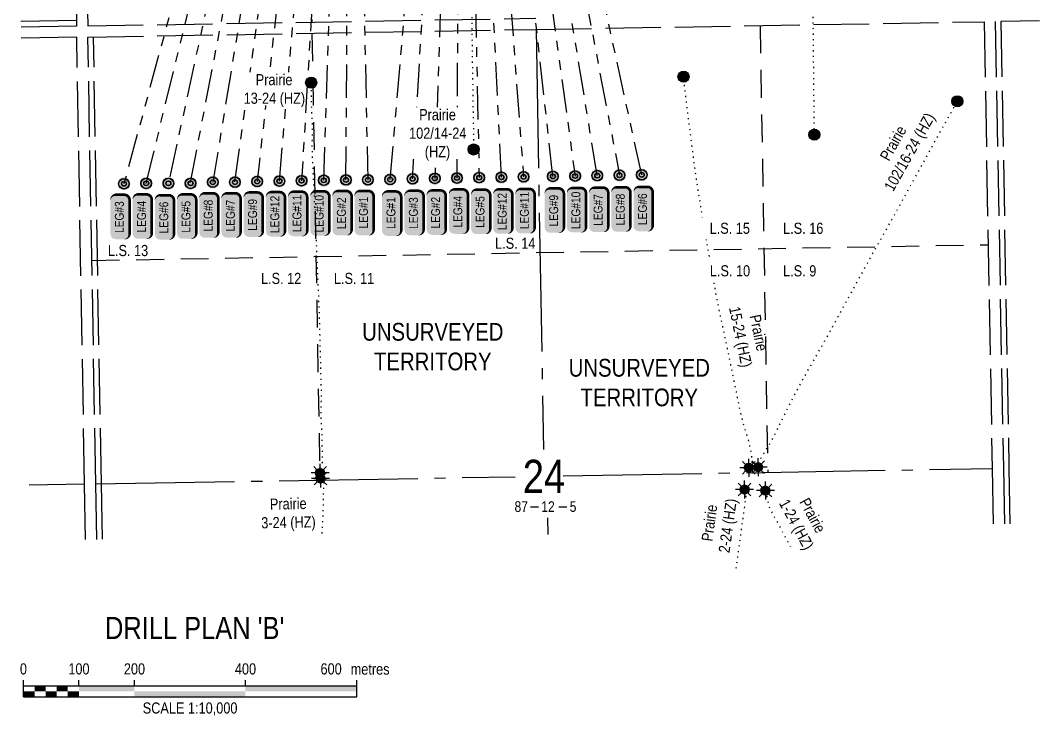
# Model space of a CAD drawing. Extents: x 570482 to 581403, y 6264409 to 6273171.
# Drawn here: x 577348 to 578265, y 6269726 to 6270352 of the extents above; entities that cross this region are included whole.
import ezdxf
from ezdxf.enums import TextEntityAlignment as Align

# ---------------------------------------------------------------- set-up
doc = ezdxf.new("R2010")
doc.units = 0
doc.header["$LTSCALE"] = 5
for name, pattern in [('foc-DOT', [1, 0.2, -0.8]), ('foc-DRILLPATH', [14.75, 6, -1.75, 1.75, -1.75, 1.75, -1.75]), ('foc-LSD', [8, 5, -3]), ('foc-QUARTERLINE', [33, 25, -3, 2, -3]), ('foc-UNSURVEYED', [12.5, 10, -2.5])]:
    doc.linetypes.add(name, pattern=pattern)
for name, color, linetype in [('10', 1, 'Continuous'), ('9', 3, 'Continuous'), ('ABADATA-DRILL', 8, 'foc-DOT'), ('ABADATA-DRILL-T', 8, 'Continuous'), ('CG-NOTES', 7, 'Continuous'), ('DETAIL-HZ-Existing', 8, 'foc-DOT'), ('DETAIL-T', 7, 'Continuous'), ('DRILL-T', 8, 'Continuous'), ('L-2', 7, 'Continuous'), ('L-MON', 1, 'Continuous'), ('L-QSEC', 8, 'foc-QUARTERLINE'), ('L-SECLBL', 7, 'Continuous'), ('L-SECTION-LSD', 7, 'foc-LSD'), ('L-UNS-T', 3, 'Continuous'), ('L-USEC', 7, 'foc-UNSURVEYED'), ('P-PDRILLPATH', 12, 'foc-DRILLPATH')]:
    doc.layers.add(name, color=color, linetype=linetype)
doc.styles.add('100L', font='ARIALN.TTF', dxfattribs={"height": 11})
doc.styles.add('80', font='ARIALN.TTF', dxfattribs={"height": 10})
doc.styles.add('80CG', font='ARIALN.TTF', dxfattribs={"height": 10})
doc.styles.add('80L', font='ARIALN.TTF', dxfattribs={"height": 10})
doc.styles.add('SIMPLEX', font='ARIALN.TTF')

# ---------------------------------------------------------------- blocks, each defined once
blk = doc.blocks.new('*U62')
at = {"color": 0}
for p, q in [((-150, 0), (-150, 15)), ((-150, 10), (150.24, 10)), ((-100, 10), (-100, 15)), ((-50, 10), (-50, 15)), ((50, 10), (50, 15)), ((150.24, 0), (150.24, 15)), ((-150, 0), (150.24, 0))]:
    blk.add_line(p, q, dxfattribs=at)
for points in [[(-140, 10), (-130, 10), (-140, 5), (-130, 5)], [(-120, 10), (-110, 10), (-120, 5), (-110, 5)], [(-100, 10), (-50, 10), (-100, 5), (-50, 5)], [(50, 10), (150.24, 10), (50, 5), (150.24, 5)], [(-150, 5), (-140, 5), (-150, 0), (-140, 0)], [(-130, 5), (-120, 5), (-130, 0), (-120, 0)], [(-110, 5), (-100, 5), (-110, 0), (-100, 0)], [(-50, 5), (50, 5), (-50, 0), (50, 0)]]:
    blk.add_solid(points, dxfattribs=at)
at = {"color": 0, "style": '80'}
blk.add_text('metres', height=10, dxfattribs=at).set_placement((162.24, 20), align=Align.CENTER)
at = {"color": 0, "char_height": 10, "style": '80'}
for s, insert, attachment_point in [('0', (-150, 30.21), 2), ('100', (-100, 30.21), 2), ('200', (-50, 30.21), 2), ('400', (50, 30.21), 2), ('600', (136.7, 30.22), 3), ('SCALE 1:10,000', (0.12, -5), 2)]:
    blk.add_mtext(s, dxfattribs=dict(at, insert=insert, attachment_point=attachment_point))
blk = doc.blocks.new('L-SECLBL')
at = {"layer": '9', "color": 7}
for p, q in [((-5.08, -27.83), (-12.29, -27.83)), ((20.7, -27.83), (13.5, -27.83))]:
    blk.add_line(p, q, dxfattribs=at)
at = {"layer": '10', "color": 2, "style": 'SIMPLEX'}
blk.add_attdef('SEC', text='', height=30, dxfattribs=at).set_placement((0, 0), align=Align.MIDDLE)
at = {"layer": '10', "color": 5, "style": '80L'}
blk.add_attdef('TWP', text='', height=9.5, dxfattribs=at).set_placement((-14.43, -27.37), align=Align.MIDDLE_RIGHT)
blk.add_attdef('RGE', text='', height=9.5, dxfattribs=at).set_placement((3.62, -27.37), align=Align.MIDDLE_CENTER)
blk.add_attdef('MER', text='', height=9.5, dxfattribs=at).set_placement((23.17, -27.37), align=Align.MIDDLE_LEFT)
blk = doc.blocks.new('BH-Existing')
at = {"layer": 'ABADATA-DRILL-T'}
h = blk.add_hatch(color=256, dxfattribs=at)
h.dxf.hatch_style = 1
edge = h.paths.add_edge_path()
edge.add_arc((0, 0), 0.5, 0, 360)
blk.add_circle((0, 0), 0.5, dxfattribs=at)
blk = doc.blocks.new('GAS')
h = blk.add_hatch(color=255)
h.dxf.hatch_style = 1
edge = h.paths.add_edge_path()
edge.add_arc((0, 0), 0.9, 0, 360)
for p, q in [((-0.81, 0), (-1.62, 0)), ((-0.57, 0.57), (-1.14, 1.14)), ((0, 0.81), (0, 1.62)), ((0.57, 0.57), (1.14, 1.14)), ((1.62, 0), (0.81, 0)), ((-0.57, -0.57), (-1.14, -1.14)), ((0, -0.81), (0, -1.62)), ((1.14, -1.14), (0.57, -0.57))]:
    blk.add_line(p, q)
blk.add_circle((0, 0), 0.8)
blk = doc.blocks.new('plbh')
at = {"layer": 'L-MON'}
h = blk.add_hatch(color=255, dxfattribs=at)
h.dxf.hatch_style = 1
edge = h.paths.add_edge_path()
edge.add_arc((0, 0), 1.16, 0, 360)
h = blk.add_hatch(color=256, dxfattribs=at)
h.dxf.hatch_style = 1
h.paths.add_polyline_path([(-0.96, 0, 1), (0.96, 0, 1)])
h.paths.add_polyline_path([(0.91, 0, -1), (-0.91, 0, -1)], flags=16)
h.paths.add_polyline_path([(0.45, 0, -1), (-0.45, 0, -1)], flags=0)
h = blk.add_hatch(color=256, dxfattribs=at)
h.dxf.hatch_style = 1
h.paths.add_polyline_path([(-0.45, 0, 1), (0.45, 0, 1)])
h.paths.add_polyline_path([(0.4, 0, -1), (-0.4, 0, -1)], flags=16)
at = {"layer": 'L-MON', "color": 240}
for radius in [0.96, 0.91, 0.45, 0.4]:
    blk.add_circle((0, 0), radius, dxfattribs=at)
blk = doc.blocks.new('*U110')
h = blk.add_hatch(color=254)
edge = h.paths.add_edge_path()
edge.add_line((-19, -11.5), (19, -11.5))
edge.add_arc((19, -5.5), 6, 270, 360)
edge.add_line((25, -5.5), (25, 4))
edge.add_arc((19, 4), 6, 0, 90)
edge.add_line((19, 10), (-19, 10))
edge.add_arc((-19, 4), 6, 90, 180)
edge.add_line((-25, 4), (-25, -5.5))
edge.add_arc((-19, -5.5), 6, 180, 270)
at = {"color": 1, "flags": 128}
blk.add_lwpolyline([(-19, -11.5, 3, 3, 0), (19, -11.5, 3, 3, 0.414214), (25, -5.5, 3, 3, 0), (25, 4, 3, 0, 0.414214), (19, 10, 0, 0, 0), (-19, 10, 0, 0, 0.414214), (-25, 4, 0, 0, 0), (-25, -5.5, 0, 3, 0.414214)], format="xyseb", close=True, dxfattribs=at)
blk.add_lwpolyline([(-18.6, -4.6, 0, 10, 0), (0, 0, 5, 5, 0)], format="xyseb", dxfattribs=at)
at = {"color": 1, "style": '80'}
blk.add_attdef('ENTER_TEXT_001', (-36, -5), '', height=10, dxfattribs=at)

msp = doc.modelspace()

# ---------------------------------------------------------------- linework, layer by layer
at = {"layer": 'ABADATA-DRILL', "flags": 128}
for points in [[(578062.462, 6270248.661), (578057.921, 6270737.859)], [(577801.273, 6270725.127), (577801.273, 6270725.127), (577801.503, 6270724.841), (577801.569, 6270724.787), (577801.612, 6270724.893), (577801.63, 6270725.038), (577801.643, 6270725.118), (577801.751, 6270725.23), (577801.854, 6270725.342), (577801.918, 6270725.423), (577802.11, 6270725.617), (577802.39, 6270725.862), (577802.523, 6270725.964), (577802.548, 6270725.984), (577802.578, 6270725.98), (577802.599, 6270725.96), (577802.597, 6270725.76), (577802.434, 6270725.382), (577802.057, 6270724.901), (577801.528, 6270724.306), (577800.891, 6270723.564), (577800.083, 6270722.615), (577799.163, 6270721.478), (577798.209, 6270720.286), (577797.251, 6270719.049), (577796.261, 6270717.696), (577795.152, 6270716.215), (577793.981, 6270714.589), (577792.852, 6270712.844), (577791.694, 6270711.023), (577790.473, 6270709.145), (577789.221, 6270707.258), (577787.891, 6270705.294), (577786.478, 6270703.248), (577784.951, 6270701.105), (577783.402, 6270698.797), (577781.867, 6270696.289), (577780.279, 6270693.665), (577778.656, 6270691.016), (577777.103, 6270688.373), (577776.066, 6270686.489), (577775.597, 6270685.59), (577774.215, 6270682.64), (577772.912, 6270679.481), (577771.606, 6270676.137), (577770.288, 6270672.658), (577768.983, 6270669.054), (577767.704, 6270665.33), (577766.458, 6270661.487), (577765.259, 6270657.535), (577764.081, 6270653.484), (577762.94, 6270649.333), (577761.831, 6270645.092), (577760.788, 6270640.768), (577759.807, 6270636.364), (577758.916, 6270631.928), (577758.116, 6270627.453), (577757.337, 6270622.963), (577756.542, 6270618.468), (577755.733, 6270613.963), (577754.994, 6270609.444), (577754.42, 6270604.868), (577754.078, 6270600.241), (577753.882, 6270595.577), (577753.751, 6270590.879), (577753.646, 6270586.141), (577753.541, 6270581.393), (577753.461, 6270576.631), (577753.449, 6270574.501), (577753.405, 6270569.734), (577753.36, 6270564.997), (577753.34, 6270560.226), (577753.33, 6270555.485), (577753.31, 6270550.719), (577753.276, 6270545.973), (577753.271, 6270541.217), (577753.281, 6270536.456), (577753.236, 6270531.7), (577753.142, 6270526.932), (577753.022, 6270522.164), (577752.902, 6270517.401), (577752.813, 6270512.639), (577752.708, 6270507.886), (577752.598, 6270503.124), (577752.493, 6270498.366), (577752.389, 6270493.613), (577752.294, 6270488.851), (577752.179, 6270484.083), (577752.085, 6270479.316), (577752.065, 6270474.565), (577752.049, 6270469.839), (577752, 6270465.082), (577751.985, 6270460.321), (577752, 6270455.58), (577752.04, 6270450.805), (577752.091, 6270446.04), (577752.131, 6270441.31), (577752.206, 6270436.526), (577752.302, 6270431.762), (577752.356, 6270427.032), (577752.382, 6270422.282), (577752.427, 6270417.527), (577752.482, 6270412.767), (577752.587, 6270408.013), (577752.723, 6270403.25), (577752.833, 6270398.491), (577752.978, 6270393.743), (577753.183, 6270388.976), (577753.359, 6270384.228), (577753.524, 6270379.485), (577753.659, 6270374.727), (577753.744, 6270369.963), (577753.82, 6270365.199), (577753.92, 6270360.44), (577754.04, 6270355.686), (577754.115, 6270350.932), (577754.16, 6270346.177), (577754.191, 6270341.396), (577754.217, 6270336.631), (577754.297, 6270331.867), (577754.407, 6270327.113), (577754.472, 6270322.363), (577754.503, 6270317.603), (577754.528, 6270312.843), (577754.618, 6270308.084), (577754.733, 6270303.375), (577754.813, 6270298.611), (577754.873, 6270293.856), (577754.948, 6270289.092), (577755.019, 6270284.317), (577755.079, 6270279.562), (577755.139, 6270274.818), (577755.199, 6270270.078), (577755.29, 6270265.309), (577755.42, 6270260.56), (577755.509, 6270255.831), (577755.569, 6270251.107), (577755.629, 6270246.387), (577755.688, 6270241.672), (577755.756, 6270235.372)], [(578004.835, 6269947.669), (578004.431, 6269947.306), (578004.417, 6269947.291), (578004.142, 6269947.006), (578004.003, 6269946.643), (578004.16, 6269946.831), (578004.64, 6269947.665), (578005.274, 6269948.257), (578006.055, 6269948.811), (578006.308, 6269948.87), (578006.189, 6269948.573), (578006.285, 6269948.52), (578006.602, 6269948.696), (578006.656, 6269948.737), (578006.675, 6269948.777), (578006.679, 6269948.822), (578006.651, 6269949.012), (578006.57, 6269949.33), (578006.498, 6269949.759), (578006.488, 6269950.264), (578006.528, 6269950.86), (578006.561, 6269951.525), (578006.562, 6269952.31), (578006.566, 6269953.186), (578006.538, 6269954.18), (578006.46, 6269955.469), (578006.327, 6269956.997), (578006.132, 6269958.684), (578005.898, 6269960.54), (578005.606, 6269962.615), (578005.226, 6269964.853), (578004.748, 6269967.195), (578004.135, 6269969.86), (578003.429, 6269972.697), (578003.01, 6269974.3), (578002.635, 6269975.664), (578001.735, 6269978.733), (578000.763, 6269981.881), (577999.744, 6269985.178), (577998.732, 6269988.595), (577997.728, 6269992.163), (577996.745, 6269995.901), (577995.834, 6269999.86), (577994.954, 6270004.03), (577994.067, 6270008.285), (577993.183, 6270012.674), (577992.257, 6270017.148), (577991.311, 6270021.627), (577990.384, 6270026.191), (577989.451, 6270030.805), (577988.538, 6270035.359), (577987.627, 6270039.884), (577986.692, 6270044.593), (577985.746, 6270049.356), (577984.76, 6270054.104), (577983.74, 6270058.852), (577982.766, 6270063.48), (577981.737, 6270068.147), (577980.686, 6270072.904), (577979.671, 6270077.647), (577978.73, 6270082.115), (577978.692, 6270082.305), (577977.706, 6270087.038), (577976.742, 6270091.701), (577975.803, 6270096.36), (577974.864, 6270101.034), (577973.908, 6270105.762), (577973.05, 6270110.388), (577972.246, 6270115.029), (577971.385, 6270119.819), (577970.54, 6270124.52), (577969.673, 6270129.345), (577968.899, 6270133.737), (577968.063, 6270138.492), (577967.235, 6270143.108), (577966.42, 6270147.804), (577965.641, 6270152.491), (577964.821, 6270157.197), (577963.977, 6270161.838), (577963.158, 6270166.484), (577962.321, 6270171.319), (577961.559, 6270175.891), (577960.783, 6270180.628), (577960.034, 6270185.32), (577959.286, 6270190.178), (577958.52, 6270194.98), (577957.768, 6270199.762), (577957.074, 6270204.455), (577956.353, 6270209.233), (577955.631, 6270214.021), (577954.962, 6270218.725), (577954.354, 6270223.304), (577953.736, 6270227.884), (577953.116, 6270232.604), (577952.491, 6270237.323), (577951.896, 6270242.038), (577951.319, 6270246.869), (577950.683, 6270251.658), (577950.073, 6270256.373), (577949.461, 6270261.222), (577948.862, 6270265.872), (577948.266, 6270270.632), (577947.663, 6270275.487), (577947.11, 6270280.138), (577946.539, 6270284.904), (577945.956, 6270289.759), (577945.54, 6270293.432), (577944.711, 6270300.888)], [(577617.459, 6269944.236), (577617.459, 6269944.236), (577617.474, 6269944.231), (577617.531, 6269944.172), (577617.248, 6269944.287), (577616.887, 6269944.65), (577616.82, 6269945.014), (577616.845, 6269945.33), (577616.818, 6269945.709), (577616.72, 6269946.158), (577616.759, 6269946.773), (577616.989, 6269947.363), (577617.091, 6269947.525), (577617.1, 6269947.555), (577617.089, 6269947.614), (577617.081, 6269947.794), (577617.164, 6269948.166), (577617.415, 6269948.695), (577617.838, 6269949.363), (577618.334, 6269950.177), (577618.835, 6269951.246), (577619.272, 6269952.544), (577619.572, 6269953.925), (577619.711, 6269955.392), (577619.735, 6269956.843), (577619.744, 6269958.304), (577619.708, 6269959.778), (577619.623, 6269961.442), (577619.565, 6269963.271), (577619.529, 6269965.291), (577619.505, 6269967.521), (577619.481, 6269969.966), (577619.437, 6269972.705), (577619.355, 6269975.614), (577619.232, 6269978.633), (577619.057, 6269981.955), (577618.851, 6269985.402), (577618.755, 6269987.115), (577618.646, 6269989.034), (577618.571, 6269990.733), (577618.514, 6269992.822), (577618.48, 6269996.682), (577618.523, 6270000.693), (577618.576, 6270004.785), (577618.619, 6270009.066), (577618.696, 6270013.434), (577618.748, 6270017.835), (577618.643, 6270022.319), (577618.435, 6270026.976), (577618.288, 6270031.599), (577618.213, 6270036.329), (577618.114, 6270041.083), (577617.998, 6270045.871), (577617.889, 6270050.6), (577617.743, 6270055.433), (577617.608, 6270060.187), (577617.493, 6270064.935), (577617.396, 6270069.824), (577617.31, 6270074.649), (577617.193, 6270079.537), (577617.046, 6270084.155), (577616.891, 6270088.633), (577616.711, 6270093.376), (577616.506, 6270098.168), (577616.29, 6270102.99), (577616.083, 6270107.602), (577615.893, 6270112.349), (577615.687, 6270116.906), (577615.462, 6270121.688), (577615.275, 6270126.536), (577615.119, 6270131.399), (577614.927, 6270136.231), (577614.711, 6270141.073), (577614.521, 6270145.83), (577614.317, 6270150.587), (577614.105, 6270155.424), (577613.899, 6270160.256), (577613.712, 6270165.134), (577613.481, 6270169.96), (577613.225, 6270174.807), (577613.009, 6270179.354), (577612.787, 6270184.215), (577612.565, 6270188.817), (577612.339, 6270193.624), (577612.131, 6270198.286), (577611.9, 6270203.108), (577611.68, 6270207.879), (577611.45, 6270212.636), (577611.224, 6270217.468), (577611.024, 6270222.22), (577610.82, 6270226.697), (577610.599, 6270231.524), (577610.441, 6270236.432), (577610.474, 6270241.333), (577610.593, 6270246.161), (577610.642, 6270250.963), (577610.612, 6270255.723), (577610.507, 6270260.502), (577610.32, 6270265.404), (577610.08, 6270270.156), (577609.833, 6270275.037), (577609.712, 6270279.846), (577609.693, 6270284.561), (577609.64, 6270288.406), (577609.48, 6270295.404)], [(578004.835, 6269947.669), (578005.148, 6269947.494), (578005.411, 6269947.359), (578005.624, 6269947.168), (578005.953, 6269947.214), (578006.475, 6269947.403), (578007.505, 6269947.682), (578008.415, 6269947.983), (578008.668, 6269948.098), (578008.505, 6269948.27), (578008.51, 6269948.545), (578008.655, 6269948.823), (578008.684, 6269948.858), (578008.724, 6269948.869), (578008.784, 6269948.875), (578008.858, 6269948.941), (578008.953, 6269949.173), (578009.116, 6269949.586), (578009.376, 6269950.151), (578009.764, 6269950.838), (578010.319, 6269951.668), (578011.021, 6269952.636), (578011.832, 6269953.751), (578012.739, 6269955.022), (578013.762, 6269956.521), (578014.817, 6269958.18), (578015.944, 6269960.031), (578017.168, 6269962.028), (578018.486, 6269964.127), (578019.895, 6269966.398), (578021.353, 6269968.769), (578022.872, 6269971.307), (578024.398, 6269974.03), (578025.95, 6269977.014), (578027.481, 6269980.037), (578029.073, 6269983.266), (578030.746, 6269986.691), (578032.514, 6269990.199), (578034.117, 6269993.353), (578034.329, 6269993.782), (578036.177, 6269997.531), (578038.058, 6270001.385), (578040.086, 6270005.418), (578042.168, 6270009.491), (578044.246, 6270013.519), (578046.46, 6270017.719), (578048.73, 6270021.921), (578051.049, 6270026.173), (578053.15, 6270030.017), (578055.466, 6270034.179), (578057.84, 6270038.388), (578060.318, 6270042.718), (578062.66, 6270046.761), (578065.085, 6270050.975), (578067.425, 6270055.118), (578069.736, 6270059.28), (578072.111, 6270063.489), (578074.5, 6270067.692), (578076.84, 6270071.9), (578079.183, 6270076.178), (578081.487, 6270080.415), (578083.767, 6270084.597), (578086.009, 6270088.713), (578088.297, 6270092.96), (578090.586, 6270097.227), (578092.895, 6270101.474), (578095.236, 6270105.627), (578097.634, 6270109.911), (578099.939, 6270114.078), (578102.268, 6270118.331), (578104.538, 6270122.532), (578106.813, 6270126.714), (578109.012, 6270130.689), (578111.337, 6270134.846), (578113.745, 6270139.141), (578116.061, 6270143.303), (578118.425, 6270147.526), (578120.789, 6270151.754), (578122.95, 6270155.644), (578125.338, 6270159.913), (578127.649, 6270164.065), (578130.008, 6270168.283), (578132.315, 6270172.345), (578134.68, 6270176.538), (578137.035, 6270180.747), (578139.311, 6270184.863), (578141.605, 6270189.11), (578143.905, 6270193.307), (578146.23, 6270197.49), (578148.554, 6270201.712), (578150.879, 6270205.93), (578153.253, 6270210.173), (578155.568, 6270214.336), (578157.887, 6270218.598), (578160.21, 6270222.856), (578162.549, 6270227.123), (578164.902, 6270231.397), (578167.197, 6270235.589), (578169.492, 6270239.796), (578171.783, 6270243.917), (578174.094, 6270248.055), (578176.361, 6270252.136), (578178.731, 6270256.3), (578181.057, 6270260.447), (578183.385, 6270264.73), (578185.622, 6270268.831), (578187.957, 6270273.033), (578191.223, 6270278.788)], [(577617.456, 6269939.225), (577617.456, 6269939.225), (577617.492, 6269939.211), (577618.148, 6269939.168), (577618.86, 6269939.331), (577619.481, 6269939.567), (577620.079, 6269939.957), (577620.263, 6269940.571), (577620.2, 6269940.995), (577620.595, 6269941.297), (577620.655, 6269941.308), (577620.711, 6269941.229), (577620.776, 6269940.965), (577620.849, 6269940.521), (577620.91, 6269939.907), (577620.949, 6269939.128), (577620.95, 6269938.238), (577620.934, 6269937.157), (577620.88, 6269935.961), (577620.769, 6269934.614), (577620.64, 6269933.156), (577620.54, 6269931.494), (577620.472, 6269929.703), (577620.422, 6269927.717), (577620.401, 6269925.556), (577620.392, 6269923.24), (577620.366, 6269920.749), (577620.32, 6269918.018), (577620.258, 6269915.062), (577620.172, 6269912.01), (577620.032, 6269908.897), (577619.841, 6269905.598), (577619.692, 6269902.174), (577619.564, 6269898.432), (577619.372, 6269894.623), (577619.134, 6269890.583), (577619.041, 6269887.886)], [(578001.537, 6269928.435), (577991.618, 6269856.673)], [(578018.413, 6269928.352), (578022.167, 6269912.576), (578040.815, 6269878.082)]]:
    msp.add_lwpolyline(points, dxfattribs=at)
at = {"layer": 'L-QSEC'}
for p, q in [((577811.894, 6270343.428), (577818.646, 6269965.365)), ((577836.344, 6269941.603), (578222.591, 6269948.235)), ((577405.511, 6269934.207), (577355.542, 6269933.36)), ((577415.565, 6269934.379), (577793.021, 6269940.86)), ((577822.332, 6269903.685), (577822.6, 6269888.694))]:
    msp.add_line(p, q, dxfattribs=at)
at = {"layer": 'L-SECTION-LSD'}
for p, q in [((577602.851, 6270752.143), (577610.002, 6270350.021)), ((577610.177, 6270339.966), (577617.321, 6269937.843)), ((577412.013, 6270135.445), (578218.954, 6270149.652))]:
    msp.add_line(p, q, dxfattribs=at)
at = {"layer": 'L-SECTION-LSD', "flags": 128}
msp.add_lwpolyline([(578013.612, 6270346.888), (578020.516, 6269944.765)], dxfattribs=at)
at = {"layer": 'L-USEC'}
for p, q in [((577391.122, 6270748.512), (577398.229, 6270346.387)), ((577401.176, 6270748.69), (577408.283, 6270346.559)), ((577398.14, 6270351.411), (577348.168, 6270350.565)), ((577408.283, 6270346.559), (577811.722, 6270353.482)), ((577811.894, 6270343.428), (578215.331, 6270350.349)), ((578215.331, 6270350.349), (578215.325, 6270350.349)), ((578215.331, 6270350.349), (578222.591, 6269948.235)), ((578225.384, 6270350.543), (578232.645, 6269948.416)), ((578230.409, 6270350.64), (578237.669, 6269948.525)), ((578265.296, 6270351.195), (578230.41, 6270350.604)), ((577398.229, 6270346.387), (577348.257, 6270345.541)), ((577408.461, 6270336.505), (577811.894, 6270343.428)), ((577398.406, 6270336.333), (577348.435, 6270335.486)), ((577405.511, 6269934.207), (577398.406, 6270336.333)), ((577415.565, 6269934.384), (577408.461, 6270336.505)), ((577420.59, 6269934.466), (577413.485, 6270336.591)), ((578222.591, 6269948.235), (578223.492, 6269898.297)), ((578232.645, 6269948.416), (578233.546, 6269898.469)), ((578237.669, 6269948.525), (578238.571, 6269898.554)), ((577406.394, 6269884.236), (577405.511, 6269934.207)), ((577416.448, 6269884.408), (577415.565, 6269934.384)), ((577421.472, 6269884.494), (577420.59, 6269934.466))]:
    msp.add_line(p, q, dxfattribs=at)
at = {"layer": 'P-PDRILLPATH'}
for p, q in [((577645.316, 6270960.751), (577440.932, 6270204.513)), ((577460.92, 6270204.856), (577645.316, 6270960.751)), ((577645.316, 6270960.751), (577480.909, 6270205.199)), ((577500.898, 6270205.542), (577645.316, 6270960.751)), ((577645.316, 6270960.751), (577520.886, 6270205.885)), ((577540.875, 6270206.228), (577645.316, 6270960.751)), ((577645.316, 6270960.751), (577560.863, 6270206.571)), ((577580.852, 6270206.914), (577645.316, 6270960.751)), ((577645.316, 6270960.751), (577600.841, 6270207.257)), ((577620.829, 6270207.6), (577645.316, 6270960.751)), ((577640.818, 6270207.943), (577645.316, 6270960.751)), ((577660.662, 6270207.983), (577645.316, 6270960.751)), ((577680.65, 6270208.326), (577744.867, 6270955.992)), ((577700.783, 6270208.972), (577744.867, 6270955.992)), ((577744.867, 6270955.992), (577720.772, 6270209.315)), ((577740.761, 6270209.658), (577744.867, 6270955.992)), ((577744.867, 6270955.992), (577760.749, 6270210.001)), ((577780.738, 6270210.344), (577744.867, 6270955.992)), ((577744.867, 6270955.992), (577800.726, 6270210.687)), ((577827.095, 6270211.139), (577744.867, 6270955.992)), ((577744.867, 6270955.992), (577847.084, 6270211.482)), ((577867.072, 6270211.825), (577744.867, 6270955.992)), ((577744.867, 6270955.992), (577887.061, 6270212.168)), ((577907.049, 6270212.511), (577744.867, 6270955.992))]:
    msp.add_line(p, q, dxfattribs=at)

# ---------------------------------------------------------------- block references
at = {"layer": 'ABADATA-DRILL-T', "xscale": 9.995756799999956, "yscale": 9.995756799999956, "zscale": 9.995756799999956}
for p in [(577944.711, 6270300.888), (578191.223, 6270278.788), (578062.462, 6270248.661)]:
    msp.add_blockref('BH-Existing', p, dxfattribs=at)
at = {"layer": 'CG-NOTES', "color": 3}
ref = msp.add_blockref('*U110', (577741.469, 6270179.42), dxfattribs=dict(at, xscale=0.8, yscale=0.8, zscale=0.8, rotation=90))
ref.add_attrib('ENTER_TEXT_001', 'LEG#4', (577745.472, 6270165.051), dxfattribs={"layer": '0', "color": 1, "height": 8, "rotation": 90, "style": '80'})
ref = msp.add_blockref('*U110', (577827.793, 6270180.33), dxfattribs=dict(at, xscale=0.8, yscale=0.8, zscale=0.8, rotation=90))
ref.add_attrib('ENTER_TEXT_001', 'LEG#9', (577831.795, 6270165.942), dxfattribs={"layer": '0', "color": 1, "height": 8, "rotation": 90, "style": '80'})
ref = msp.add_blockref('*U110', (577847.781, 6270180.673), dxfattribs=dict(at, xscale=0.8, yscale=0.8, zscale=0.8, rotation=90))
ref.add_attrib('ENTER_TEXT_001', 'LEG#10', (577851.784, 6270163.756), dxfattribs={"layer": '0', "color": 1, "height": 8, "rotation": 90, "style": '80'})
ref = msp.add_blockref('*U110', (577867.77, 6270181.016), dxfattribs=dict(at, xscale=0.8, yscale=0.8, zscale=0.8, rotation=90))
ref.add_attrib('ENTER_TEXT_001', 'LEG#7', (577871.773, 6270166.639), dxfattribs={"layer": '0', "color": 1, "height": 8, "rotation": 90, "style": '80'})
ref = msp.add_blockref('*U110', (577887.758, 6270181.359), dxfattribs=dict(at, xscale=0.8, yscale=0.8, zscale=0.8, rotation=90))
ref.add_attrib('ENTER_TEXT_001', 'LEG#8', (577891.761, 6270166.971), dxfattribs={"layer": '0', "color": 1, "height": 8, "rotation": 90, "style": '80'})
ref = msp.add_blockref('*U110', (577907.747, 6270181.701), dxfattribs=dict(at, xscale=0.8, yscale=0.8, zscale=0.8, rotation=90))
ref.add_attrib('ENTER_TEXT_001', 'LEG#6', (577911.75, 6270167.325), dxfattribs={"layer": '0', "color": 1, "height": 8, "rotation": 90, "style": '80'})
ref = msp.add_blockref('*U110', (577476.752, 6270174.212), dxfattribs=dict(at, xscale=0.8, yscale=0.8, zscale=0.8, rotation=90))
ref.add_attrib('ENTER_TEXT_001', 'LEG#6', (577480.755, 6270159.835), dxfattribs={"layer": '0', "color": 1, "height": 8, "rotation": 90, "style": '80'})
ref = msp.add_blockref('*U110', (577496.741, 6270174.929), dxfattribs=dict(at, xscale=0.8, yscale=0.8, zscale=0.8, rotation=90))
ref.add_attrib('ENTER_TEXT_001', 'LEG#5', (577500.744, 6270160.525), dxfattribs={"layer": '0', "color": 1, "height": 8, "rotation": 90, "style": '80'})
ref = msp.add_blockref('*U110', (577516.73, 6270175.957), dxfattribs=dict(at, xscale=0.8, yscale=0.8, zscale=0.8, rotation=90))
ref.add_attrib('ENTER_TEXT_001', 'LEG#8', (577520.732, 6270161.57), dxfattribs={"layer": '0', "color": 1, "height": 8, "rotation": 90, "style": '80'})
ref = msp.add_blockref('*U110', (577536.718, 6270175.957), dxfattribs=dict(at, xscale=0.8, yscale=0.8, zscale=0.8, rotation=90))
ref.add_attrib('ENTER_TEXT_001', 'LEG#7', (577540.721, 6270161.581), dxfattribs={"layer": '0', "color": 1, "height": 8, "rotation": 90, "style": '80'})
ref = msp.add_blockref('*U110', (577556.707, 6270176.643), dxfattribs=dict(at, xscale=0.8, yscale=0.8, zscale=0.8, rotation=90))
ref.add_attrib('ENTER_TEXT_001', 'LEG#9', (577560.709, 6270162.256), dxfattribs={"layer": '0', "color": 1, "height": 8, "rotation": 90, "style": '80'})
ref = msp.add_blockref('*U110', (577576.695, 6270176.986), dxfattribs=dict(at, xscale=0.8, yscale=0.8, zscale=0.8, rotation=90))
ref.add_attrib('ENTER_TEXT_001', 'LEG#12', (577580.698, 6270160.086), dxfattribs={"layer": '0', "color": 1, "height": 8, "rotation": 90, "style": '80'})
ref = msp.add_blockref('*U110', (577596.684, 6270177.329), dxfattribs=dict(at, xscale=0.8, yscale=0.8, zscale=0.8, rotation=90))
ref.add_attrib('ENTER_TEXT_001', 'LEG#11', (577600.687, 6270161.035), dxfattribs={"layer": '0', "color": 1, "height": 8, "rotation": 90, "style": '80'})
ref = msp.add_blockref('*U110', (577616.672, 6270177.672), dxfattribs=dict(at, xscale=0.8, yscale=0.8, zscale=0.8, rotation=90))
ref.add_attrib('ENTER_TEXT_001', 'LEG#10', (577620.675, 6270160.756), dxfattribs={"layer": '0', "color": 1, "height": 8, "rotation": 90, "style": '80'})
ref = msp.add_blockref('*U110', (577636.673, 6270178.015), dxfattribs=dict(at, xscale=0.8, yscale=0.8, zscale=0.8, rotation=90))
ref.add_attrib('ENTER_TEXT_001', 'LEG#2', (577640.676, 6270163.663), dxfattribs={"layer": '0', "color": 1, "height": 8, "rotation": 90, "style": '80'})
ref = msp.add_blockref('*U110', (577656.505, 6270178.056), dxfattribs=dict(at, xscale=0.8, yscale=0.8, zscale=0.8, rotation=90))
ref.add_attrib('ENTER_TEXT_001', 'LEG#1', (577660.508, 6270164.31), dxfattribs={"layer": '0', "color": 1, "height": 8, "rotation": 90, "style": '80'})
ref = msp.add_blockref('*U110', (577681.315, 6270177.546), dxfattribs=dict(at, xscale=0.8, yscale=0.8, zscale=0.8, rotation=90))
ref.add_attrib('ENTER_TEXT_001', 'LEG#1', (577685.317, 6270163.8), dxfattribs={"layer": '0', "color": 1, "height": 8, "rotation": 90, "style": '80'})
ref = msp.add_blockref('*U110', (577701.481, 6270178.162), dxfattribs=dict(at, xscale=0.8, yscale=0.8, zscale=0.8, rotation=90))
ref.add_attrib('ENTER_TEXT_001', 'LEG#3', (577705.484, 6270163.786), dxfattribs={"layer": '0', "color": 1, "height": 8, "rotation": 90, "style": '80'})
ref = msp.add_blockref('*U110', (577721.47, 6270178.505), dxfattribs=dict(at, xscale=0.8, yscale=0.8, zscale=0.8, rotation=90))
ref.add_attrib('ENTER_TEXT_001', 'LEG#2', (577725.472, 6270164.153), dxfattribs={"layer": '0', "color": 1, "height": 8, "rotation": 90, "style": '80'})
at = {"layer": 'DRILL-T', "xscale": 5, "yscale": 5, "zscale": 5}
for p in [(577617.474, 6269944.231), (578003.436, 6269948.931), (578011.861, 6269949.399), (577617.82, 6269939.189), (577999.692, 6269929.287), (578018.413, 6269928.352)]:
    msp.add_blockref('GAS', p, dxfattribs=at)
at = {"layer": 'L-2', "xscale": 0.99957568, "yscale": 0.99957568, "zscale": 0.99957568}
msp.add_blockref('*U62', (577500.341, 6269742.654), dxfattribs=at)
at = {"layer": 'L-MON', "color": 3, "xscale": 5, "yscale": 5, "zscale": 5}
for p in [(577907.049, 6270212.511), (577440.932, 6270204.513), (577460.92, 6270204.856), (577480.909, 6270204.856), (577500.898, 6270204.856), (577520.886, 6270205.885), (577540.875, 6270205.885), (577560.863, 6270206.571), (577580.852, 6270206.914), (577600.841, 6270207.257), (577620.829, 6270207.6), (577640.818, 6270207.943), (577700.783, 6270208.972), (577720.772, 6270209.315), (577740.761, 6270209.658), (577760.749, 6270210.001), (577780.738, 6270210.344), (577800.726, 6270210.687), (577827.095, 6270211.139), (577847.084, 6270211.482), (577867.072, 6270211.825), (577887.061, 6270212.168)]:
    msp.add_blockref('plbh', p, dxfattribs=at)
at = {"layer": 'L-MON', "xscale": 4.997878399999975, "yscale": 4.997878399999975, "zscale": 4.997878399999975}
for p in [(577660.62, 6270208.012), (577680.617, 6270208.355)]:
    msp.add_blockref('plbh', p, dxfattribs=at)
at = {"layer": 'L-SECLBL', "xscale": 0.99957568, "yscale": 0.99957568, "zscale": 0.99957568}
msp.add_blockref('L-SECLBL', (577819.076, 6269941.307), dxfattribs=at).add_auto_attribs({'SEC': '24', 'TWP': '87', 'RGE': '12', 'MER': '5'})

# ---------------------------------------------------------------- texts
at = {"layer": 'DETAIL-HZ-Existing', "char_height": 9.99576, "attachment_point": 1, "style": '80L'}
for s, width, insert, rotation in [('\\pi22.67;Prairie\\P\\pi0.66363;102/16-24 (HZ)', 77.04547, (578109.886, 6270209.277), 60.758152), ('\\pi22.67;Prairie\\P\\pi11.808;15-24 (HZ)', 77.04547, (578009.293, 6270109.778), 281.727476), ('\\pi11.554;Prairie\\P\\pi3.4913;3-24 (HZ)', 54.81351, (577560.635, 6269920.882), 1.162664), ('\\pi22.67;Prairie\\P\\pi14.539;2-24 (HZ)', 77.04547, (577957.648, 6269861.071), 82.130697), ('\\pi22.67;Prairie\\P\\pi14.992;1-24 (HZ)', 77.04547, (578046.682, 6269942.874), 298.39555)]:
    msp.add_mtext_dynamic_manual_height_columns(s, width=width, gutter_width=50, heights=[0], dxfattribs=dict(at, insert=insert, rotation=rotation))
at = {"layer": 'DETAIL-T', "color": 3, "insert": (577390.327, 6269814.665), "char_height": 19.99151, "width": 225.73837, "attachment_point": 1, "style": '80CG'}
msp.add_mtext("\\pi33.544;DRILL PLAN 'B'", dxfattribs=at)
at = {"layer": 'L-SECTION-LSD', "attachment_point": 1, "style": '100L', "bg_fill": 3, "box_fill_scale": 1.5, "bg_fill_color": 256, "bg_fill_transparency": 0}
for s, width, insert, char_height in [('\\pi2.2425;L.S. 12', 37.11172, (577562.017, 6270124.322), 9.99576), ('L.S. 11', 36.4495, (577629.948, 6270124.322), 9.9958)]:
    msp.add_mtext_dynamic_manual_height_columns(s, width=width, gutter_width=55, heights=[0], dxfattribs=dict(at, insert=insert, char_height=char_height))
at = {"layer": 'L-UNS-T', "color": 3, "insert": (577718.961, 6270057.821), "char_height": 15.99321, "attachment_point": 5, "style": '80L', "bg_fill": 3, "box_fill_scale": 1.15, "bg_fill_color": 256, "bg_fill_true_color": 256, "bg_fill_transparency": 0}
msp.add_mtext_dynamic_manual_height_columns('UNSURVEYED TERRITORY', width=126.41375, gutter_width=47.5, heights=[0], dxfattribs=at)

# ---------------------------------------------------------------- next in the draw order: texts
at = {"layer": 'DETAIL-HZ-Existing', "char_height": 9.99576, "attachment_point": 1, "style": '80L', "bg_fill": 3, "box_fill_scale": 1.15, "bg_fill_color": 256, "bg_fill_true_color": 256, "bg_fill_transparency": 0}
for s, width, insert in [('\\pi11.537;Prairie\\P\\pi0.67526;13-24 (HZ)', 54.7794, (577547.999, 6270303.159)), ('\\pi9.7123;Prairie\\P\\pi0.67448;102/14-24\\P\\pi14.816;(HZ)', 51.13001, (577696.96, 6270271.696))]:
    msp.add_mtext_dynamic_manual_height_columns(s, width=width, gutter_width=50, heights=[0], dxfattribs=dict(at, insert=insert))
at = {"layer": 'L-SECTION-LSD', "attachment_point": 1, "style": '100L', "bg_fill": 3, "bg_fill_color": 256, "bg_fill_transparency": 0}
for s, width, insert, char_height, box_fill_scale in [('\\pi1.8458;L.S. 15', 36.85945, (577966.352, 6270169.429), 10, 1.5), ('L.S. 16', 36.94144, (578034.312, 6270169.429), 10, 1.5), ('L.S. 14', 36.9982, (577775.048, 6270155.942), 9.9958, 1), ('\\pi1.9036;L.S. 13', 36.83422, (577424.521, 6270149.418), 9.99576, 1), ('\\pi2.0291;L.S. 10', 36.95405, (577966.352, 6270131.144), 10, 1.5), ('L.S. 9', 30.52728, (578034.312, 6270131.144), 10, 1.5)]:
    msp.add_mtext_dynamic_manual_height_columns(s, width=width, gutter_width=55, heights=[0], dxfattribs=dict(at, insert=insert, char_height=char_height, box_fill_scale=box_fill_scale))
at = {"layer": 'L-UNS-T', "color": 3, "insert": (577904.88, 6270025.435), "char_height": 15.99321, "attachment_point": 5, "style": '80L', "bg_fill": 3, "box_fill_scale": 1.15, "bg_fill_color": 256, "bg_fill_true_color": 256, "bg_fill_transparency": 0}
msp.add_mtext_dynamic_manual_height_columns('UNSURVEYED TERRITORY', width=126.41375, gutter_width=47.5, heights=[0], dxfattribs=at)

# ---------------------------------------------------------------- next in the draw order: block references
at = {"layer": 'ABADATA-DRILL-T', "xscale": 9.995756799999956, "yscale": 9.995756799999956, "zscale": 9.995756799999956}
for p in [(577609.48, 6270295.404), (577755.756, 6270235.372)]:
    msp.add_blockref('BH-Existing', p, dxfattribs=at)
at = {"layer": 'CG-NOTES', "color": 3}
ref = msp.add_blockref('*U110', (577761.447, 6270179.191), dxfattribs=dict(at, xscale=0.8, yscale=0.8, zscale=0.8, rotation=90))
ref.add_attrib('ENTER_TEXT_001', 'LEG#5', (577765.45, 6270164.787), dxfattribs={"layer": '0', "color": 1, "height": 8, "rotation": 90, "style": '80'})
ref = msp.add_blockref('*U110', (577781.435, 6270179.534), dxfattribs=dict(at, xscale=0.8, yscale=0.8, zscale=0.8, rotation=90))
ref.add_attrib('ENTER_TEXT_001', 'LEG#12', (577785.438, 6270162.634), dxfattribs={"layer": '0', "color": 1, "height": 8, "rotation": 90, "style": '80'})
ref = msp.add_blockref('*U110', (577801.424, 6270179.877), dxfattribs=dict(at, xscale=0.8, yscale=0.8, zscale=0.8, rotation=90))
ref.add_attrib('ENTER_TEXT_001', 'LEG#11', (577805.427, 6270163.583), dxfattribs={"layer": '0', "color": 1, "height": 8, "rotation": 90, "style": '80'})
ref = msp.add_blockref('*U110', (577436.775, 6270174.586), dxfattribs=dict(at, xscale=0.8, yscale=0.8, zscale=0.8, rotation=90))
ref.add_attrib('ENTER_TEXT_001', 'LEG#3', (577440.778, 6270160.209), dxfattribs={"layer": '0', "color": 1, "height": 8, "rotation": 90, "style": '80'})
ref = msp.add_blockref('*U110', (577456.764, 6270174.929), dxfattribs=dict(at, xscale=0.8, yscale=0.8, zscale=0.8, rotation=90))
ref.add_attrib('ENTER_TEXT_001', 'LEG#4', (577460.767, 6270160.56), dxfattribs={"layer": '0', "color": 1, "height": 8, "rotation": 90, "style": '80'})

doc.saveas('drawing.dxf')
